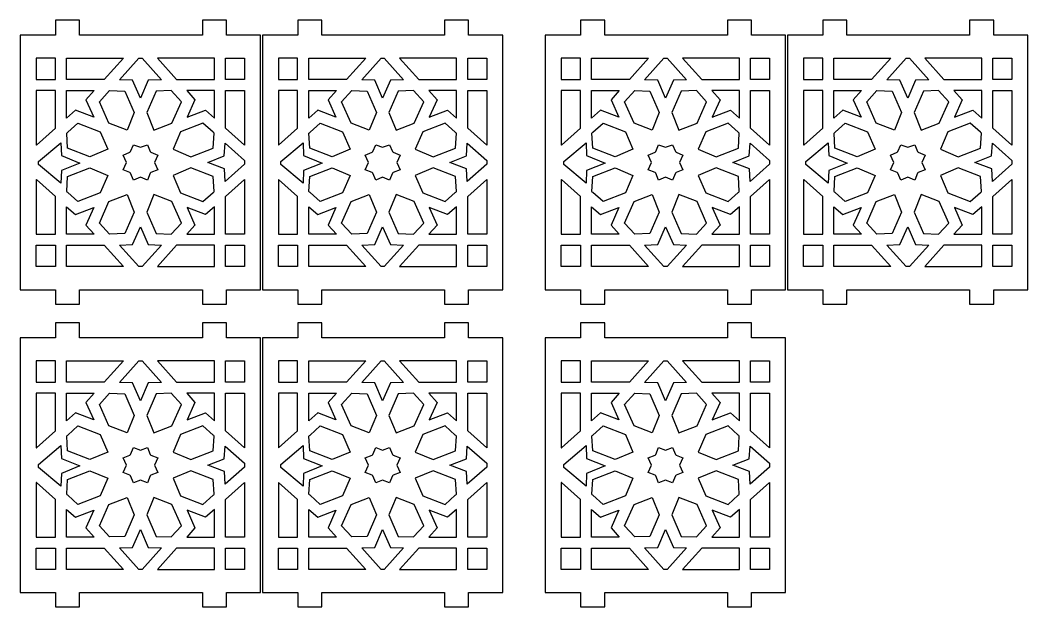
# Model space of a CAD drawing. Extents: x 48 to 1312, y 41 to 2271.
# Drawn here: x 683 to 1312, y 1112 to 1478 of the extents above; entities that cross this region are included whole.
import ezdxf

# ---------------------------------------------------------------- set-up
doc = ezdxf.new("R2010")
doc.units = 0
doc.layers.add('IMPORTER_-_57', color=18, linetype='CONTINUOUS')
doc.layers.add('LAYER_1', color=18, linetype='CONTINUOUS')

msp = doc.modelspace()

# ---------------------------------------------------------------- linework, layer by layer
at = {"layer": 'IMPORTER_-_57'}
for points in [[(747.49, 1453.93), (735.5, 1440.64), (711.95, 1440.64), (711.95, 1453.93)], [(758.07, 1453.93), (759.05, 1453.93), (771.17, 1440.5), (762.95, 1440.24), (758.07, 1429.09), (753.2, 1440.24), (744.98, 1440.5), (757.1, 1453.93)], [(768.66, 1453.93), (780.65, 1440.64), (804.2, 1440.64), (804.2, 1453.93)], [(823.01, 1440.64), (811.16, 1440.64), (811.16, 1453.93), (823.01, 1453.93)], [(898.63, 1453.93), (886.65, 1440.64), (863.1, 1440.64), (863.1, 1453.93)], [(909.22, 1453.93), (910.2, 1453.93), (922.32, 1440.5), (914.1, 1440.24), (909.22, 1429.09), (904.35, 1440.24), (896.12, 1440.5), (908.25, 1453.93)], [(919.81, 1453.93), (931.79, 1440.64), (955.34, 1440.64), (955.34, 1453.93)], [(974.15, 1440.64), (962.31, 1440.64), (962.31, 1453.93), (974.15, 1453.93)], [(1075.17, 1453.93), (1063.18, 1440.64), (1039.64, 1440.64), (1039.64, 1453.93)], [(1085.76, 1453.93), (1086.73, 1453.93), (1098.85, 1440.5), (1090.63, 1440.24), (1085.76, 1429.09), (1080.88, 1440.24), (1072.66, 1440.5), (1084.78, 1453.93)], [(1096.35, 1453.93), (1108.33, 1440.64), (1131.88, 1440.64), (1131.88, 1453.93)], [(1150.69, 1440.64), (1138.84, 1440.64), (1138.84, 1453.93), (1150.69, 1453.93)], [(1226.31, 1453.93), (1214.33, 1440.64), (1190.78, 1440.64), (1190.78, 1453.93)], [(1236.9, 1453.93), (1237.88, 1453.93), (1250, 1440.5), (1241.78, 1440.24), (1236.9, 1429.09), (1232.03, 1440.24), (1223.81, 1440.5), (1235.93, 1453.93)], [(1247.49, 1453.93), (1259.48, 1440.64), (1283.02, 1440.64), (1283.02, 1453.93)], [(1301.84, 1440.64), (1289.99, 1440.64), (1289.99, 1453.93), (1301.84, 1453.93)], [(711.95, 1433.79), (729.23, 1433.79), (724.08, 1428.01), (728.95, 1417.14), (717.53, 1421.57), (711.95, 1416.6)], [(738.43, 1413.38), (732.44, 1426.81), (738.85, 1433.79), (748.32, 1433.39), (754.17, 1419.96), (749.71, 1409.08)], [(777.72, 1413.38), (783.71, 1426.81), (777.3, 1433.79), (767.83, 1433.39), (761.98, 1419.96), (766.43, 1409.08)], [(804.2, 1433.79), (786.92, 1433.79), (792.07, 1428.01), (787.2, 1417.14), (798.62, 1421.57), (804.2, 1416.6)], [(823.01, 1399.68), (811.16, 1410.29), (811.16, 1433.79), (823.01, 1433.79)], [(863.1, 1433.79), (880.38, 1433.79), (875.22, 1428.01), (880.1, 1417.14), (868.67, 1421.57), (863.1, 1416.6)], [(889.58, 1413.38), (883.58, 1426.81), (889.99, 1433.79), (899.47, 1433.39), (905.32, 1419.96), (900.86, 1409.08)], [(928.87, 1413.38), (934.86, 1426.81), (928.45, 1433.79), (918.98, 1433.39), (913.12, 1419.96), (917.58, 1409.08)], [(955.34, 1433.79), (938.06, 1433.79), (943.22, 1428.01), (938.34, 1417.14), (949.77, 1421.57), (955.34, 1416.6)], [(974.15, 1399.68), (962.31, 1410.29), (962.31, 1433.79), (974.15, 1433.79)], [(1039.64, 1433.79), (1056.91, 1433.79), (1051.76, 1428.01), (1056.64, 1417.14), (1045.21, 1421.57), (1039.64, 1416.6)], [(1066.11, 1413.38), (1060.12, 1426.81), (1066.53, 1433.79), (1076, 1433.39), (1081.86, 1419.96), (1077.4, 1409.08)], [(1105.4, 1413.38), (1111.4, 1426.81), (1104.99, 1433.79), (1095.51, 1433.39), (1089.66, 1419.96), (1094.12, 1409.08)], [(1131.88, 1433.79), (1114.6, 1433.79), (1119.76, 1428.01), (1114.88, 1417.14), (1126.3, 1421.57), (1131.88, 1416.6)], [(1150.69, 1399.68), (1138.84, 1410.29), (1138.84, 1433.79), (1150.69, 1433.79)], [(1190.78, 1433.79), (1208.06, 1433.79), (1202.91, 1428.01), (1207.78, 1417.14), (1196.36, 1421.57), (1190.78, 1416.6)], [(1217.26, 1413.38), (1211.27, 1426.81), (1217.68, 1433.79), (1227.15, 1433.39), (1233, 1419.96), (1228.54, 1409.08)], [(1256.55, 1413.38), (1262.54, 1426.81), (1256.13, 1433.79), (1246.66, 1433.39), (1240.81, 1419.96), (1245.26, 1409.08)], [(1283.02, 1433.79), (1265.75, 1433.79), (1270.9, 1428.01), (1266.03, 1417.14), (1277.45, 1421.57), (1283.02, 1416.6)], [(1301.84, 1399.68), (1289.99, 1410.29), (1289.99, 1433.79), (1301.84, 1433.79)], [(719.06, 1413.38), (732.99, 1408), (737.73, 1397.13), (726.58, 1392.43), (712.65, 1397.8), (712.09, 1407.06), (712.37, 1407.47), (712.79, 1407.74)], [(797.09, 1413.38), (783.16, 1408), (778.42, 1397.13), (789.56, 1392.43), (803.5, 1397.8), (804.06, 1407.06), (803.78, 1407.47), (803.36, 1407.74)], [(870.21, 1413.38), (884.14, 1408), (888.88, 1397.13), (877.73, 1392.43), (863.8, 1397.8), (863.24, 1407.06), (863.52, 1407.47), (863.94, 1407.74)], [(948.24, 1413.38), (934.3, 1408), (929.57, 1397.13), (940.71, 1392.43), (954.65, 1397.8), (955.2, 1407.06), (954.92, 1407.47), (954.51, 1407.74)], [(1046.74, 1413.38), (1060.68, 1408), (1065.41, 1397.13), (1054.27, 1392.43), (1040.33, 1397.8), (1039.78, 1407.06), (1040.05, 1407.47), (1040.47, 1407.74)], [(1124.77, 1413.38), (1110.84, 1408), (1106.1, 1397.13), (1117.25, 1392.43), (1131.18, 1397.8), (1131.74, 1407.06), (1131.46, 1407.47), (1131.04, 1407.74)], [(1197.89, 1413.38), (1211.82, 1408), (1216.56, 1397.13), (1205.41, 1392.43), (1191.48, 1397.8), (1190.92, 1407.06), (1191.2, 1407.47), (1191.62, 1407.74)], [(1275.92, 1413.38), (1261.99, 1408), (1257.25, 1397.13), (1268.39, 1392.43), (1282.33, 1397.8), (1282.89, 1407.06), (1282.61, 1407.47), (1282.19, 1407.74)], [(694.55, 1388.49), (694.55, 1389.43), (708.48, 1401.12), (708.76, 1393.19), (720.33, 1388.49), (708.76, 1383.79), (708.48, 1375.87), (694.55, 1387.55)], [(758.07, 1398.33), (762.39, 1399.95), (764.21, 1395.65), (764.62, 1395.25), (768.94, 1393.5), (766.85, 1388.93), (768.94, 1384.37), (764.62, 1382.62), (764.21, 1382.22), (762.39, 1377.92), (758.07, 1379.67), (753.76, 1377.92), (751.94, 1382.22), (751.53, 1382.62), (747.21, 1384.37), (749.3, 1388.93), (747.21, 1393.5), (751.53, 1395.25), (751.94, 1395.65), (753.76, 1399.95)], [(758.07, 1398.33), (762.39, 1399.95), (764.21, 1395.65), (764.62, 1395.25), (768.94, 1393.5), (766.85, 1388.93), (768.94, 1384.37), (764.62, 1382.62), (764.21, 1382.22), (762.39, 1377.92), (758.07, 1379.67), (753.76, 1377.92), (751.94, 1382.22), (751.53, 1382.62), (747.21, 1384.37), (749.3, 1388.93), (747.21, 1393.5), (751.53, 1395.25), (751.94, 1395.65), (753.76, 1399.95)], [(823.01, 1387.73), (810.88, 1376.98), (810.47, 1384.91), (800.02, 1388.93), (810.33, 1392.96), (810.88, 1400.89), (823.01, 1390.14)], [(845.7, 1388.49), (845.7, 1389.43), (859.63, 1401.12), (859.91, 1393.19), (871.47, 1388.49), (859.91, 1383.79), (859.63, 1375.87), (845.7, 1387.55)], [(909.22, 1398.33), (913.54, 1399.95), (915.35, 1395.65), (915.77, 1395.25), (920.09, 1393.5), (918, 1388.93), (920.09, 1384.37), (915.77, 1382.62), (915.35, 1382.22), (913.54, 1377.92), (909.22, 1379.67), (904.9, 1377.92), (903.09, 1382.22), (902.67, 1382.62), (898.35, 1384.37), (900.44, 1388.93), (898.35, 1393.5), (902.67, 1395.25), (903.09, 1395.65), (904.9, 1399.95)], [(909.22, 1398.33), (913.54, 1399.95), (915.35, 1395.65), (915.77, 1395.25), (920.09, 1393.5), (918, 1388.93), (920.09, 1384.37), (915.77, 1382.62), (915.35, 1382.22), (913.54, 1377.92), (909.22, 1379.67), (904.9, 1377.92), (903.09, 1382.22), (902.67, 1382.62), (898.35, 1384.37), (900.44, 1388.93), (898.35, 1393.5), (902.67, 1395.25), (903.09, 1395.65), (904.9, 1399.95)], [(974.15, 1387.73), (962.03, 1376.98), (961.61, 1384.91), (951.16, 1388.93), (961.47, 1392.96), (962.03, 1400.89), (974.15, 1390.14)], [(1022.23, 1388.49), (1022.23, 1389.43), (1036.16, 1401.12), (1036.44, 1393.19), (1048.01, 1388.49), (1036.44, 1383.79), (1036.16, 1375.87), (1022.23, 1387.55)], [(1085.76, 1398.33), (1090.08, 1399.95), (1091.89, 1395.65), (1092.31, 1395.25), (1096.63, 1393.5), (1094.54, 1388.93), (1096.63, 1384.37), (1092.31, 1382.62), (1091.89, 1382.22), (1090.08, 1377.92), (1085.76, 1379.67), (1081.44, 1377.92), (1079.63, 1382.22), (1079.21, 1382.62), (1074.89, 1384.37), (1076.98, 1388.93), (1074.89, 1393.5), (1079.21, 1395.25), (1079.63, 1395.65), (1081.44, 1399.95)], [(1085.76, 1398.33), (1090.08, 1399.95), (1091.89, 1395.65), (1092.31, 1395.25), (1096.63, 1393.5), (1094.54, 1388.93), (1096.63, 1384.37), (1092.31, 1382.62), (1091.89, 1382.22), (1090.08, 1377.92), (1085.76, 1379.67), (1081.44, 1377.92), (1079.63, 1382.22), (1079.21, 1382.62), (1074.89, 1384.37), (1076.98, 1388.93), (1074.89, 1393.5), (1079.21, 1395.25), (1079.63, 1395.65), (1081.44, 1399.95)], [(1150.69, 1387.73), (1138.57, 1376.98), (1138.15, 1384.91), (1127.7, 1388.93), (1138.01, 1392.96), (1138.57, 1400.89), (1150.69, 1390.14)], [(1173.38, 1388.49), (1173.38, 1389.43), (1187.31, 1401.12), (1187.59, 1393.19), (1199.16, 1388.49), (1187.59, 1383.79), (1187.31, 1375.87), (1173.38, 1387.55)], [(1236.9, 1398.33), (1241.22, 1399.95), (1243.04, 1395.65), (1243.45, 1395.25), (1247.77, 1393.5), (1245.68, 1388.93), (1247.77, 1384.37), (1243.45, 1382.62), (1243.04, 1382.22), (1241.22, 1377.92), (1236.9, 1379.67), (1232.59, 1377.92), (1230.77, 1382.22), (1230.36, 1382.62), (1226.04, 1384.37), (1228.13, 1388.93), (1226.04, 1393.5), (1230.36, 1395.25), (1230.77, 1395.65), (1232.59, 1399.95)], [(1236.9, 1398.33), (1241.22, 1399.95), (1243.04, 1395.65), (1243.45, 1395.25), (1247.77, 1393.5), (1245.68, 1388.93), (1247.77, 1384.37), (1243.45, 1382.62), (1243.04, 1382.22), (1241.22, 1377.92), (1236.9, 1379.67), (1232.59, 1377.92), (1230.77, 1382.22), (1230.36, 1382.62), (1226.04, 1384.37), (1228.13, 1388.93), (1226.04, 1393.5), (1230.36, 1395.25), (1230.77, 1395.65), (1232.59, 1399.95)], [(1301.84, 1387.73), (1289.71, 1376.98), (1289.3, 1384.91), (1278.84, 1388.93), (1289.16, 1392.96), (1289.71, 1400.89), (1301.84, 1390.14)], [(712.79, 1370.13), (712.37, 1370.4), (712.09, 1370.8), (712.65, 1380.07), (726.58, 1385.44), (737.73, 1380.74), (732.99, 1369.86), (719.06, 1364.49)], [(803.36, 1370.13), (803.78, 1370.4), (804.06, 1370.8), (803.5, 1380.07), (789.56, 1385.44), (778.42, 1380.74), (783.16, 1369.86), (797.09, 1364.49)], [(863.94, 1370.13), (863.52, 1370.4), (863.24, 1370.8), (863.8, 1380.07), (877.73, 1385.44), (888.88, 1380.74), (884.14, 1369.86), (870.21, 1364.49)], [(954.51, 1370.13), (954.92, 1370.4), (955.2, 1370.8), (954.65, 1380.07), (940.71, 1385.44), (929.57, 1380.74), (934.3, 1369.86), (948.24, 1364.49)], [(1040.47, 1370.13), (1040.05, 1370.4), (1039.78, 1370.8), (1040.33, 1380.07), (1054.27, 1385.44), (1065.41, 1380.74), (1060.68, 1369.86), (1046.74, 1364.49)], [(1131.04, 1370.13), (1131.46, 1370.4), (1131.74, 1370.8), (1131.18, 1380.07), (1117.25, 1385.44), (1106.1, 1380.74), (1110.84, 1369.86), (1124.77, 1364.49)], [(1191.62, 1370.13), (1191.2, 1370.4), (1190.92, 1370.8), (1191.48, 1380.07), (1205.41, 1385.44), (1216.56, 1380.74), (1211.82, 1369.86), (1197.89, 1364.49)], [(1282.19, 1370.13), (1282.61, 1370.4), (1282.89, 1370.8), (1282.33, 1380.07), (1268.39, 1385.44), (1257.25, 1380.74), (1261.99, 1369.86), (1275.92, 1364.49)], [(823.01, 1344.08), (811.16, 1344.08), (811.16, 1367.58), (823.01, 1378.19)], [(974.15, 1344.08), (962.31, 1344.08), (962.31, 1367.58), (974.15, 1378.19)], [(1150.69, 1344.08), (1138.84, 1344.08), (1138.84, 1367.58), (1150.69, 1378.19)], [(1301.84, 1344.08), (1289.99, 1344.08), (1289.99, 1367.58), (1301.84, 1378.19)], [(738.43, 1364.49), (749.71, 1368.79), (754.17, 1357.91), (748.32, 1344.48), (738.85, 1344.21), (732.44, 1351.06)], [(777.72, 1364.49), (766.43, 1368.79), (761.98, 1357.91), (767.83, 1344.48), (777.3, 1344.21), (783.71, 1351.06)], [(889.58, 1364.49), (900.86, 1368.79), (905.32, 1357.91), (899.47, 1344.48), (889.99, 1344.21), (883.58, 1351.06)], [(928.87, 1364.49), (917.58, 1368.79), (913.12, 1357.91), (918.98, 1344.48), (928.45, 1344.21), (934.86, 1351.06)], [(1066.11, 1364.49), (1077.4, 1368.79), (1081.86, 1357.91), (1076, 1344.48), (1066.53, 1344.21), (1060.12, 1351.06)], [(1105.4, 1364.49), (1094.12, 1368.79), (1089.66, 1357.91), (1095.51, 1344.48), (1104.99, 1344.21), (1111.4, 1351.06)], [(1217.26, 1364.49), (1228.54, 1368.79), (1233, 1357.91), (1227.15, 1344.48), (1217.68, 1344.21), (1211.27, 1351.06)], [(1256.55, 1364.49), (1245.26, 1368.79), (1240.81, 1357.91), (1246.66, 1344.48), (1256.13, 1344.21), (1262.54, 1351.06)], [(711.95, 1344.08), (711.95, 1361.27), (717.53, 1356.43), (728.95, 1360.87), (724.08, 1349.85), (729.23, 1344.08)], [(804.2, 1344.08), (804.2, 1361.27), (798.62, 1356.43), (787.2, 1360.87), (792.07, 1349.85), (786.92, 1344.08)], [(863.1, 1344.08), (863.1, 1361.27), (868.67, 1356.43), (880.1, 1360.87), (875.22, 1349.85), (880.38, 1344.08)], [(955.34, 1344.08), (955.34, 1361.27), (949.77, 1356.43), (938.34, 1360.87), (943.22, 1349.85), (938.06, 1344.08)], [(1039.64, 1344.08), (1039.64, 1361.27), (1045.21, 1356.43), (1056.64, 1360.87), (1051.76, 1349.85), (1056.91, 1344.08)], [(1131.88, 1344.08), (1131.88, 1361.27), (1126.3, 1356.43), (1114.88, 1360.87), (1119.76, 1349.85), (1114.6, 1344.08)], [(1190.78, 1344.08), (1190.78, 1361.27), (1196.36, 1356.43), (1207.78, 1360.87), (1202.91, 1349.85), (1208.06, 1344.08)], [(1283.02, 1344.08), (1283.02, 1361.27), (1277.45, 1356.43), (1266.03, 1360.87), (1270.9, 1349.85), (1265.75, 1344.08)], [(758.07, 1348.78), (762.95, 1337.63), (771.17, 1337.36), (759.05, 1323.93), (758.07, 1323.93), (757.1, 1323.93), (744.98, 1337.36), (753.2, 1337.63)], [(909.22, 1348.78), (914.1, 1337.63), (922.32, 1337.36), (910.2, 1323.93), (909.22, 1323.93), (908.25, 1323.93), (896.12, 1337.36), (904.35, 1337.63)], [(1085.76, 1348.78), (1090.63, 1337.63), (1098.85, 1337.36), (1086.73, 1323.93), (1085.76, 1323.93), (1084.78, 1323.93), (1072.66, 1337.36), (1080.88, 1337.63)], [(1236.9, 1348.78), (1241.78, 1337.63), (1250, 1337.36), (1237.88, 1323.93), (1236.9, 1323.93), (1235.93, 1323.93), (1223.81, 1337.36), (1232.03, 1337.63)], [(711.95, 1337.23), (735.5, 1337.23), (747.49, 1323.93), (711.95, 1323.93)], [(804.2, 1337.23), (780.65, 1337.23), (768.66, 1323.93), (804.2, 1323.93)], [(823.01, 1323.93), (811.16, 1323.93), (811.16, 1337.23), (823.01, 1337.23)], [(863.1, 1337.23), (886.65, 1337.23), (898.63, 1323.93), (863.1, 1323.93)], [(955.34, 1337.23), (931.79, 1337.23), (919.81, 1323.93), (955.34, 1323.93)], [(974.15, 1323.93), (962.31, 1323.93), (962.31, 1337.23), (974.15, 1337.23)], [(1039.64, 1337.23), (1063.18, 1337.23), (1075.17, 1323.93), (1039.64, 1323.93)], [(1131.88, 1337.23), (1108.33, 1337.23), (1096.35, 1323.93), (1131.88, 1323.93)], [(1150.69, 1323.93), (1138.84, 1323.93), (1138.84, 1337.23), (1150.69, 1337.23)], [(1190.78, 1337.23), (1214.33, 1337.23), (1226.31, 1323.93), (1190.78, 1323.93)], [(1283.02, 1337.23), (1259.48, 1337.23), (1247.49, 1323.93), (1283.02, 1323.93)], [(1301.84, 1323.93), (1289.99, 1323.93), (1289.99, 1337.23), (1301.84, 1337.23)], [(747.49, 1265), (735.5, 1251.7), (711.95, 1251.7), (711.95, 1265)], [(758.07, 1265), (759.05, 1265), (771.17, 1251.57), (762.95, 1251.3), (758.07, 1240.15), (753.2, 1251.3), (744.98, 1251.57), (757.1, 1265)], [(768.66, 1265), (780.65, 1251.7), (804.2, 1251.7), (804.2, 1265)], [(823.01, 1251.7), (811.16, 1251.7), (811.16, 1265), (823.01, 1265)], [(898.63, 1265), (886.65, 1251.7), (863.1, 1251.7), (863.1, 1265)], [(909.22, 1265), (910.2, 1265), (922.32, 1251.57), (914.1, 1251.3), (909.22, 1240.15), (904.35, 1251.3), (896.12, 1251.57), (908.25, 1265)], [(919.81, 1265), (931.79, 1251.7), (955.34, 1251.7), (955.34, 1265)], [(974.15, 1251.7), (962.31, 1251.7), (962.31, 1265), (974.15, 1265)], [(1075.17, 1265), (1063.18, 1251.7), (1039.64, 1251.7), (1039.64, 1265)], [(1085.76, 1265), (1086.73, 1265), (1098.85, 1251.57), (1090.63, 1251.3), (1085.76, 1240.15), (1080.88, 1251.3), (1072.66, 1251.57), (1084.78, 1265)], [(1096.35, 1265), (1108.33, 1251.7), (1131.88, 1251.7), (1131.88, 1265)], [(1150.69, 1251.7), (1138.84, 1251.7), (1138.84, 1265), (1150.69, 1265)], [(711.95, 1244.86), (729.23, 1244.86), (724.08, 1239.08), (728.95, 1228.2), (717.53, 1232.63), (711.95, 1227.67)], [(738.43, 1224.44), (732.44, 1237.87), (738.85, 1244.86), (748.32, 1244.45), (754.17, 1231.02), (749.71, 1220.14)], [(777.72, 1224.44), (783.71, 1237.87), (777.3, 1244.86), (767.83, 1244.45), (761.98, 1231.02), (766.43, 1220.14)], [(804.2, 1244.86), (786.92, 1244.86), (792.07, 1239.08), (787.2, 1228.2), (798.62, 1232.63), (804.2, 1227.67)], [(823.01, 1210.74), (811.16, 1221.35), (811.16, 1244.86), (823.01, 1244.86)], [(863.1, 1244.86), (880.38, 1244.86), (875.22, 1239.08), (880.1, 1228.2), (868.67, 1232.63), (863.1, 1227.67)], [(889.58, 1224.44), (883.58, 1237.87), (889.99, 1244.86), (899.47, 1244.45), (905.32, 1231.02), (900.86, 1220.14)], [(928.87, 1224.44), (934.86, 1237.87), (928.45, 1244.86), (918.98, 1244.45), (913.12, 1231.02), (917.58, 1220.14)], [(955.34, 1244.86), (938.06, 1244.86), (943.22, 1239.08), (938.34, 1228.2), (949.77, 1232.63), (955.34, 1227.67)], [(974.15, 1210.74), (962.31, 1221.35), (962.31, 1244.86), (974.15, 1244.86)], [(1039.64, 1244.86), (1056.91, 1244.86), (1051.76, 1239.08), (1056.64, 1228.2), (1045.21, 1232.63), (1039.64, 1227.67)], [(1066.11, 1224.44), (1060.12, 1237.87), (1066.53, 1244.86), (1076, 1244.45), (1081.86, 1231.02), (1077.4, 1220.14)], [(1105.4, 1224.44), (1111.4, 1237.87), (1104.99, 1244.86), (1095.51, 1244.45), (1089.66, 1231.02), (1094.12, 1220.14)], [(1131.88, 1244.86), (1114.6, 1244.86), (1119.76, 1239.08), (1114.88, 1228.2), (1126.3, 1232.63), (1131.88, 1227.67)], [(1150.69, 1210.74), (1138.84, 1221.35), (1138.84, 1244.86), (1150.69, 1244.86)], [(719.06, 1224.44), (732.99, 1219.07), (737.73, 1208.19), (726.58, 1203.49), (712.65, 1208.86), (712.09, 1218.13), (712.37, 1218.53), (712.79, 1218.8)], [(797.09, 1224.44), (783.16, 1219.07), (778.42, 1208.19), (789.56, 1203.49), (803.5, 1208.86), (804.06, 1218.13), (803.78, 1218.53), (803.36, 1218.8)], [(870.21, 1224.44), (884.14, 1219.07), (888.88, 1208.19), (877.73, 1203.49), (863.8, 1208.86), (863.24, 1218.13), (863.52, 1218.53), (863.94, 1218.8)], [(948.24, 1224.44), (934.3, 1219.07), (929.57, 1208.19), (940.71, 1203.49), (954.65, 1208.86), (955.2, 1218.13), (954.92, 1218.53), (954.51, 1218.8)], [(1046.74, 1224.44), (1060.68, 1219.07), (1065.41, 1208.19), (1054.27, 1203.49), (1040.33, 1208.86), (1039.78, 1218.13), (1040.05, 1218.53), (1040.47, 1218.8)], [(1124.77, 1224.44), (1110.84, 1219.07), (1106.1, 1208.19), (1117.25, 1203.49), (1131.18, 1208.86), (1131.74, 1218.13), (1131.46, 1218.53), (1131.04, 1218.8)], [(694.55, 1199.56), (694.55, 1200.5), (708.48, 1212.18), (708.76, 1204.26), (720.33, 1199.56), (708.76, 1194.86), (708.48, 1186.93), (694.55, 1198.62)], [(758.07, 1209.4), (762.39, 1211.01), (764.21, 1206.72), (764.62, 1206.31), (768.94, 1204.57), (766.85, 1200), (768.94, 1195.43), (764.62, 1193.69), (764.21, 1193.29), (762.39, 1188.99), (758.07, 1190.73), (753.76, 1188.99), (751.94, 1193.29), (751.53, 1193.69), (747.21, 1195.43), (749.3, 1200), (747.21, 1204.57), (751.53, 1206.31), (751.94, 1206.72), (753.76, 1211.01)], [(758.07, 1209.4), (762.39, 1211.01), (764.21, 1206.72), (764.62, 1206.31), (768.94, 1204.57), (766.85, 1200), (768.94, 1195.43), (764.62, 1193.69), (764.21, 1193.29), (762.39, 1188.99), (758.07, 1190.73), (753.76, 1188.99), (751.94, 1193.29), (751.53, 1193.69), (747.21, 1195.43), (749.3, 1200), (747.21, 1204.57), (751.53, 1206.31), (751.94, 1206.72), (753.76, 1211.01)], [(823.01, 1198.79), (810.88, 1188.05), (810.47, 1195.97), (800.02, 1200), (810.33, 1204.03), (810.88, 1211.95), (823.01, 1201.21)], [(845.7, 1199.56), (845.7, 1200.5), (859.63, 1212.18), (859.91, 1204.26), (871.47, 1199.56), (859.91, 1194.86), (859.63, 1186.93), (845.7, 1198.62)], [(909.22, 1209.4), (913.54, 1211.01), (915.35, 1206.72), (915.77, 1206.31), (920.09, 1204.57), (918, 1200), (920.09, 1195.43), (915.77, 1193.69), (915.35, 1193.29), (913.54, 1188.99), (909.22, 1190.73), (904.9, 1188.99), (903.09, 1193.29), (902.67, 1193.69), (898.35, 1195.43), (900.44, 1200), (898.35, 1204.57), (902.67, 1206.31), (903.09, 1206.72), (904.9, 1211.01)], [(909.22, 1209.4), (913.54, 1211.01), (915.35, 1206.72), (915.77, 1206.31), (920.09, 1204.57), (918, 1200), (920.09, 1195.43), (915.77, 1193.69), (915.35, 1193.29), (913.54, 1188.99), (909.22, 1190.73), (904.9, 1188.99), (903.09, 1193.29), (902.67, 1193.69), (898.35, 1195.43), (900.44, 1200), (898.35, 1204.57), (902.67, 1206.31), (903.09, 1206.72), (904.9, 1211.01)], [(974.15, 1198.79), (962.03, 1188.05), (961.61, 1195.97), (951.16, 1200), (961.47, 1204.03), (962.03, 1211.95), (974.15, 1201.21)], [(1022.23, 1199.56), (1022.23, 1200.5), (1036.16, 1212.18), (1036.44, 1204.26), (1048.01, 1199.56), (1036.44, 1194.86), (1036.16, 1186.93), (1022.23, 1198.62)], [(1085.76, 1209.4), (1090.08, 1211.01), (1091.89, 1206.72), (1092.31, 1206.31), (1096.63, 1204.57), (1094.54, 1200), (1096.63, 1195.43), (1092.31, 1193.69), (1091.89, 1193.29), (1090.08, 1188.99), (1085.76, 1190.73), (1081.44, 1188.99), (1079.63, 1193.29), (1079.21, 1193.69), (1074.89, 1195.43), (1076.98, 1200), (1074.89, 1204.57), (1079.21, 1206.31), (1079.63, 1206.72), (1081.44, 1211.01)], [(1085.76, 1209.4), (1090.08, 1211.01), (1091.89, 1206.72), (1092.31, 1206.31), (1096.63, 1204.57), (1094.54, 1200), (1096.63, 1195.43), (1092.31, 1193.69), (1091.89, 1193.29), (1090.08, 1188.99), (1085.76, 1190.73), (1081.44, 1188.99), (1079.63, 1193.29), (1079.21, 1193.69), (1074.89, 1195.43), (1076.98, 1200), (1074.89, 1204.57), (1079.21, 1206.31), (1079.63, 1206.72), (1081.44, 1211.01)], [(1150.69, 1198.79), (1138.57, 1188.05), (1138.15, 1195.97), (1127.7, 1200), (1138.01, 1204.03), (1138.57, 1211.95), (1150.69, 1201.21)], [(712.79, 1181.2), (712.37, 1181.47), (712.09, 1181.87), (712.65, 1191.14), (726.58, 1196.51), (737.73, 1191.81), (732.99, 1180.93), (719.06, 1175.56)], [(803.36, 1181.2), (803.78, 1181.47), (804.06, 1181.87), (803.5, 1191.14), (789.56, 1196.51), (778.42, 1191.81), (783.16, 1180.93), (797.09, 1175.56)], [(863.94, 1181.2), (863.52, 1181.47), (863.24, 1181.87), (863.8, 1191.14), (877.73, 1196.51), (888.88, 1191.81), (884.14, 1180.93), (870.21, 1175.56)], [(954.51, 1181.2), (954.92, 1181.47), (955.2, 1181.87), (954.65, 1191.14), (940.71, 1196.51), (929.57, 1191.81), (934.3, 1180.93), (948.24, 1175.56)], [(1040.47, 1181.2), (1040.05, 1181.47), (1039.78, 1181.87), (1040.33, 1191.14), (1054.27, 1196.51), (1065.41, 1191.81), (1060.68, 1180.93), (1046.74, 1175.56)], [(1131.04, 1181.2), (1131.46, 1181.47), (1131.74, 1181.87), (1131.18, 1191.14), (1117.25, 1196.51), (1106.1, 1191.81), (1110.84, 1180.93), (1124.77, 1175.56)], [(823.01, 1155.14), (811.16, 1155.14), (811.16, 1178.65), (823.01, 1189.26)], [(974.15, 1155.14), (962.31, 1155.14), (962.31, 1178.65), (974.15, 1189.26)], [(1150.69, 1155.14), (1138.84, 1155.14), (1138.84, 1178.65), (1150.69, 1189.26)], [(738.43, 1175.56), (749.71, 1179.86), (754.17, 1168.98), (748.32, 1155.55), (738.85, 1155.28), (732.44, 1162.13)], [(777.72, 1175.56), (766.43, 1179.86), (761.98, 1168.98), (767.83, 1155.55), (777.3, 1155.28), (783.71, 1162.13)], [(889.58, 1175.56), (900.86, 1179.86), (905.32, 1168.98), (899.47, 1155.55), (889.99, 1155.28), (883.58, 1162.13)], [(928.87, 1175.56), (917.58, 1179.86), (913.12, 1168.98), (918.98, 1155.55), (928.45, 1155.28), (934.86, 1162.13)], [(1066.11, 1175.56), (1077.4, 1179.86), (1081.86, 1168.98), (1076, 1155.55), (1066.53, 1155.28), (1060.12, 1162.13)], [(1105.4, 1175.56), (1094.12, 1179.86), (1089.66, 1168.98), (1095.51, 1155.55), (1104.99, 1155.28), (1111.4, 1162.13)], [(711.95, 1155.14), (711.95, 1172.33), (717.53, 1167.5), (728.95, 1171.93), (724.08, 1160.92), (729.23, 1155.14)], [(804.2, 1155.14), (804.2, 1172.33), (798.62, 1167.5), (787.2, 1171.93), (792.07, 1160.92), (786.92, 1155.14)], [(863.1, 1155.14), (863.1, 1172.33), (868.67, 1167.5), (880.1, 1171.93), (875.22, 1160.92), (880.38, 1155.14)], [(955.34, 1155.14), (955.34, 1172.33), (949.77, 1167.5), (938.34, 1171.93), (943.22, 1160.92), (938.06, 1155.14)], [(1039.64, 1155.14), (1039.64, 1172.33), (1045.21, 1167.5), (1056.64, 1171.93), (1051.76, 1160.92), (1056.91, 1155.14)], [(1131.88, 1155.14), (1131.88, 1172.33), (1126.3, 1167.5), (1114.88, 1171.93), (1119.76, 1160.92), (1114.6, 1155.14)], [(758.07, 1159.85), (762.95, 1148.7), (771.17, 1148.43), (759.05, 1135), (758.07, 1135), (757.1, 1135), (744.98, 1148.43), (753.2, 1148.7)], [(909.22, 1159.85), (914.1, 1148.7), (922.32, 1148.43), (910.2, 1135), (909.22, 1135), (908.25, 1135), (896.12, 1148.43), (904.35, 1148.7)], [(1085.76, 1159.85), (1090.63, 1148.7), (1098.85, 1148.43), (1086.73, 1135), (1085.76, 1135), (1084.78, 1135), (1072.66, 1148.43), (1080.88, 1148.7)], [(711.95, 1148.3), (735.5, 1148.3), (747.49, 1135), (711.95, 1135)], [(804.2, 1148.3), (780.65, 1148.3), (768.66, 1135), (804.2, 1135)], [(823.01, 1135), (811.16, 1135), (811.16, 1148.3), (823.01, 1148.3)], [(863.1, 1148.3), (886.65, 1148.3), (898.63, 1135), (863.1, 1135)], [(955.34, 1148.3), (931.79, 1148.3), (919.81, 1135), (955.34, 1135)], [(974.15, 1135), (962.31, 1135), (962.31, 1148.3), (974.15, 1148.3)], [(1039.64, 1148.3), (1063.18, 1148.3), (1075.17, 1135), (1039.64, 1135)], [(1131.88, 1148.3), (1108.33, 1148.3), (1096.35, 1135), (1131.88, 1135)], [(1150.69, 1135), (1138.84, 1135), (1138.84, 1148.3), (1150.69, 1148.3)]]:
    msp.add_lwpolyline(points, close=True, dxfattribs=at)
at = {"layer": 'LAYER_1'}
for points in [[(705.09, 1468.41), (683.01, 1468.41), (683.01, 1309.44), (705.09, 1309.44), (705.09, 1300.53), (720.09, 1300.53), (720.09, 1309.44), (796.7, 1309.44), (796.7, 1300.53), (811.7, 1300.53), (811.7, 1309.44), (833.01, 1309.44), (833.01, 1468.41), (811.7, 1468.41), (811.7, 1477.68), (796.7, 1477.68), (796.7, 1468.41), (720.09, 1468.41), (720.09, 1477.68), (705.09, 1477.68)], [(856.24, 1468.41), (834.15, 1468.41), (834.15, 1309.44), (856.24, 1309.44), (856.24, 1300.53), (871.24, 1300.53), (871.24, 1309.44), (947.84, 1309.44), (947.84, 1300.53), (962.84, 1300.53), (962.84, 1309.44), (984.15, 1309.44), (984.15, 1468.41), (962.84, 1468.41), (962.84, 1477.68), (947.84, 1477.68), (947.84, 1468.41), (871.24, 1468.41), (871.24, 1477.68), (856.24, 1477.68)], [(1032.77, 1468.41), (1010.69, 1468.41), (1010.69, 1309.44), (1032.77, 1309.44), (1032.77, 1300.53), (1047.77, 1300.53), (1047.77, 1309.44), (1124.38, 1309.44), (1124.38, 1300.53), (1139.38, 1300.53), (1139.38, 1309.44), (1160.69, 1309.44), (1160.69, 1468.41), (1139.38, 1468.41), (1139.38, 1477.68), (1124.38, 1477.68), (1124.38, 1468.41), (1047.77, 1468.41), (1047.77, 1477.68), (1032.77, 1477.68)], [(1183.92, 1468.41), (1161.84, 1468.41), (1161.84, 1309.44), (1183.92, 1309.44), (1183.92, 1300.53), (1198.92, 1300.53), (1198.92, 1309.44), (1275.52, 1309.44), (1275.52, 1300.53), (1290.52, 1300.53), (1290.52, 1309.44), (1311.84, 1309.44), (1311.84, 1468.41), (1290.52, 1468.41), (1290.52, 1477.68), (1275.52, 1477.68), (1275.52, 1468.41), (1198.92, 1468.41), (1198.92, 1477.68), (1183.92, 1477.68)], [(693.01, 1453.93), (693.01, 1440.64), (693.14, 1440.64), (704.99, 1440.64), (704.99, 1453.93), (693.14, 1453.93)], [(844.15, 1453.93), (844.15, 1440.64), (844.29, 1440.64), (856.13, 1440.64), (856.13, 1453.93), (844.29, 1453.93)], [(1020.69, 1453.93), (1020.69, 1440.64), (1020.83, 1440.64), (1032.67, 1440.64), (1032.67, 1453.93), (1020.83, 1453.93)], [(1171.84, 1453.93), (1171.84, 1440.64), (1171.97, 1440.64), (1183.82, 1440.64), (1183.82, 1453.93), (1171.97, 1453.93)], [(693.01, 1433.79), (693.01, 1399.8), (693.14, 1399.68), (704.99, 1410.29), (704.99, 1433.79), (693.14, 1433.79)], [(844.15, 1433.79), (844.15, 1399.8), (844.29, 1399.68), (856.13, 1410.29), (856.13, 1433.79), (844.29, 1433.79)], [(1020.69, 1433.79), (1020.69, 1399.8), (1020.83, 1399.68), (1032.67, 1410.29), (1032.67, 1433.79), (1020.83, 1433.79)], [(1171.84, 1433.79), (1171.84, 1399.8), (1171.97, 1399.68), (1183.82, 1410.29), (1183.82, 1433.79), (1171.97, 1433.79)], [(693.01, 1378.07), (693.01, 1344.08), (693.14, 1344.08), (704.99, 1344.08), (704.99, 1367.58), (693.14, 1378.19)], [(844.15, 1378.07), (844.15, 1344.08), (844.29, 1344.08), (856.13, 1344.08), (856.13, 1367.58), (844.29, 1378.19)], [(1020.69, 1378.07), (1020.69, 1344.08), (1020.83, 1344.08), (1032.67, 1344.08), (1032.67, 1367.58), (1020.83, 1378.19)], [(1171.84, 1378.07), (1171.84, 1344.08), (1171.97, 1344.08), (1183.82, 1344.08), (1183.82, 1367.58), (1171.97, 1378.19)], [(693.01, 1337.23), (693.14, 1337.23), (704.99, 1337.23), (704.99, 1323.93), (693.14, 1323.93), (693.01, 1323.93)], [(844.15, 1337.23), (844.29, 1337.23), (856.13, 1337.23), (856.13, 1323.93), (844.29, 1323.93), (844.15, 1323.93)], [(1020.69, 1337.23), (1020.83, 1337.23), (1032.67, 1337.23), (1032.67, 1323.93), (1020.83, 1323.93), (1020.69, 1323.93)], [(1171.84, 1337.23), (1171.97, 1337.23), (1183.82, 1337.23), (1183.82, 1323.93), (1171.97, 1323.93), (1171.84, 1323.93)], [(705.09, 1279.48), (683.01, 1279.48), (683.01, 1120.5), (705.09, 1120.5), (705.09, 1111.6), (720.09, 1111.6), (720.09, 1120.5), (796.7, 1120.5), (796.7, 1111.6), (811.7, 1111.6), (811.7, 1120.5), (833.01, 1120.5), (833.01, 1279.48), (811.7, 1279.48), (811.7, 1288.74), (796.7, 1288.74), (796.7, 1279.48), (720.09, 1279.48), (720.09, 1288.74), (705.09, 1288.74)], [(856.24, 1279.48), (834.15, 1279.48), (834.15, 1120.5), (856.24, 1120.5), (856.24, 1111.6), (871.24, 1111.6), (871.24, 1120.5), (947.84, 1120.5), (947.84, 1111.6), (962.84, 1111.6), (962.84, 1120.5), (984.15, 1120.5), (984.15, 1279.48), (962.84, 1279.48), (962.84, 1288.74), (947.84, 1288.74), (947.84, 1279.48), (871.24, 1279.48), (871.24, 1288.74), (856.24, 1288.74)], [(1032.77, 1279.48), (1010.69, 1279.48), (1010.69, 1120.5), (1032.77, 1120.5), (1032.77, 1111.6), (1047.77, 1111.6), (1047.77, 1120.5), (1124.38, 1120.5), (1124.38, 1111.6), (1139.38, 1111.6), (1139.38, 1120.5), (1160.69, 1120.5), (1160.69, 1279.48), (1139.38, 1279.48), (1139.38, 1288.74), (1124.38, 1288.74), (1124.38, 1279.48), (1047.77, 1279.48), (1047.77, 1288.74), (1032.77, 1288.74)], [(693.01, 1265), (693.01, 1251.7), (693.14, 1251.7), (704.99, 1251.7), (704.99, 1265), (693.14, 1265)], [(844.15, 1265), (844.15, 1251.7), (844.29, 1251.7), (856.13, 1251.7), (856.13, 1265), (844.29, 1265)], [(1020.69, 1265), (1020.69, 1251.7), (1020.83, 1251.7), (1032.67, 1251.7), (1032.67, 1265), (1020.83, 1265)], [(693.01, 1244.86), (693.01, 1210.87), (693.14, 1210.74), (704.99, 1221.35), (704.99, 1244.86), (693.14, 1244.86)], [(844.15, 1244.86), (844.15, 1210.87), (844.29, 1210.74), (856.13, 1221.35), (856.13, 1244.86), (844.29, 1244.86)], [(1020.69, 1244.86), (1020.69, 1210.87), (1020.83, 1210.74), (1032.67, 1221.35), (1032.67, 1244.86), (1020.83, 1244.86)], [(693.01, 1189.13), (693.01, 1155.14), (693.14, 1155.14), (704.99, 1155.14), (704.99, 1178.65), (693.14, 1189.26)], [(844.15, 1189.13), (844.15, 1155.14), (844.29, 1155.14), (856.13, 1155.14), (856.13, 1178.65), (844.29, 1189.26)], [(1020.69, 1189.13), (1020.69, 1155.14), (1020.83, 1155.14), (1032.67, 1155.14), (1032.67, 1178.65), (1020.83, 1189.26)], [(693.01, 1148.3), (693.14, 1148.3), (704.99, 1148.3), (704.99, 1135), (693.14, 1135), (693.01, 1135)], [(844.15, 1148.3), (844.29, 1148.3), (856.13, 1148.3), (856.13, 1135), (844.29, 1135), (844.15, 1135)], [(1020.69, 1148.3), (1020.83, 1148.3), (1032.67, 1148.3), (1032.67, 1135), (1020.83, 1135), (1020.69, 1135)]]:
    msp.add_lwpolyline(points, close=True, dxfattribs=at)

doc.saveas('drawing.dxf')
